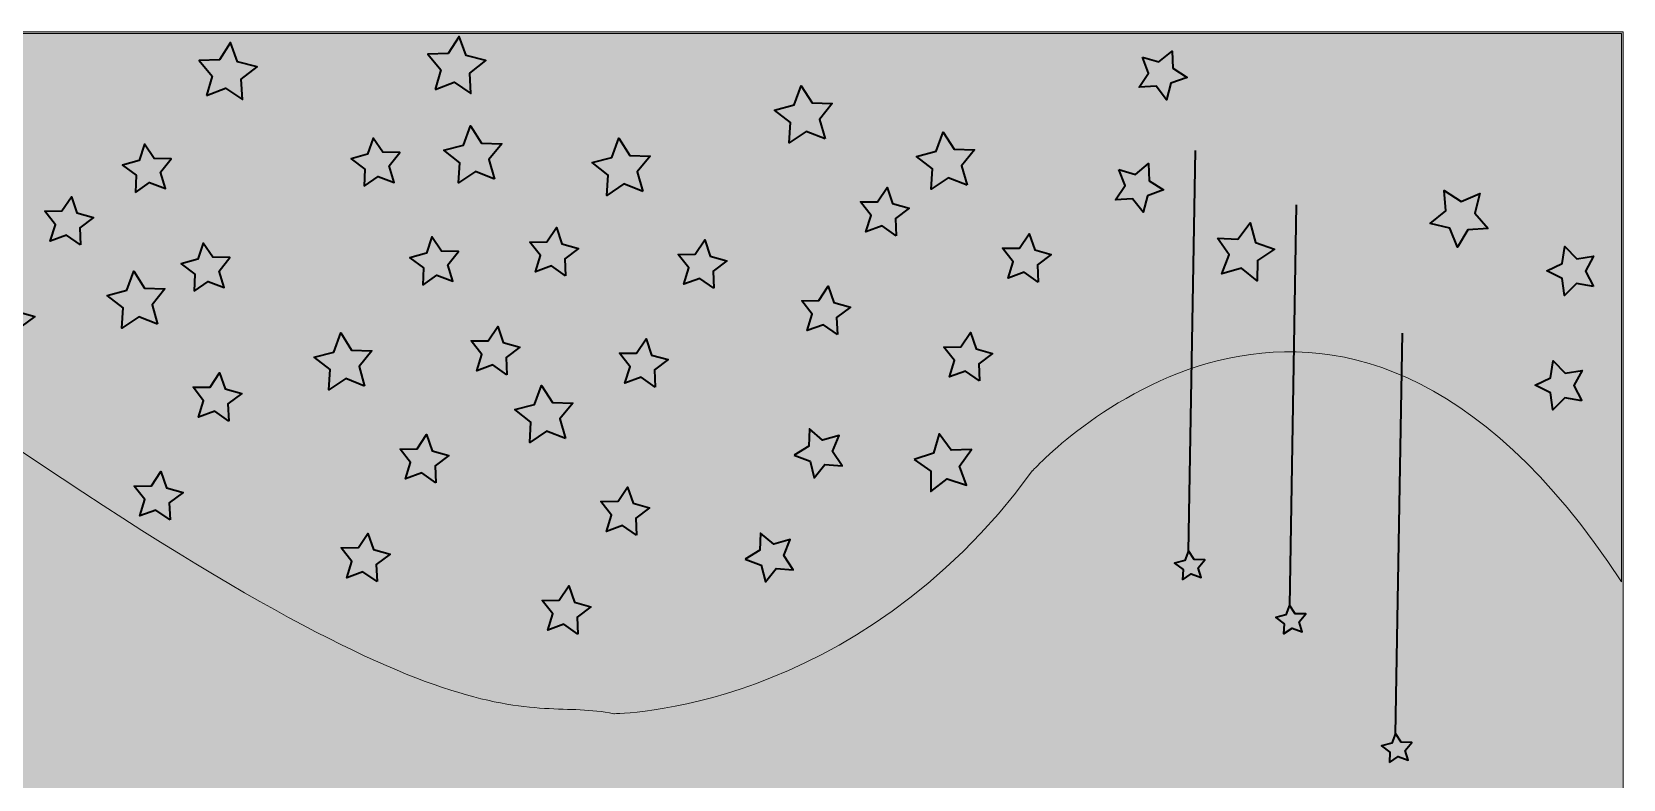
# Model space of a CAD drawing. Header units: inches. Extents: x -2 to 803, y -601 to 0.
# Drawn here: x 288 to 803, y -242 to 0 of the extents above; entities that cross this region are included whole.
import ezdxf

# ---------------------------------------------------------------- set-up
doc = ezdxf.new("R2010")
doc.units = ezdxf.units.IN
doc.header["$MEASUREMENT"] = 0
for name, color, linetype in [('rec', 7, 'Continuous'), ('sk', 7, 'Continuous'), ('stars', 7, 'Continuous')]:
    doc.layers.add(name, color=color, linetype=linetype)

# ---------------------------------------------------------------- blocks, each defined once
blk = doc.blocks.new('block 7')
at = {"layer": 'stars', "true_color": 0xfff81f}
h = blk.add_hatch(color=2, dxfattribs=at)
h.dxf.hatch_style = 2
h.paths.add_polyline_path([(693.06, -194.94), (695.88, -193.05), (699.08, -194.25), (698.11, -191.06), (700.27, -188.47), (696.85, -188.38), (694.98, -185.58), (693.83, -188.72), (690.53, -189.57), (693.24, -191.61)])
at = {"layer": 'stars', "color": 7, "lineweight": 35, "true_color": 0xffffff}
for points in [[(664.48, -38.42), (662.25, -168.27)], [(697.18, -55.99), (694.96, -185.84)], [(731.47, -97.58), (729.25, -227.43)], [(660.35, -177.37), (663.18, -175.49), (666.38, -176.69), (665.41, -173.49), (667.57, -170.91), (664.14, -170.81), (662.28, -168.02), (661.13, -171.16), (657.82, -172.01), (660.54, -174.05), (660.35, -177.37)], [(693.06, -194.94), (695.88, -193.05), (699.08, -194.25), (698.11, -191.06), (700.27, -188.47), (696.85, -188.38), (694.98, -185.58), (693.83, -188.72), (690.53, -189.57), (693.24, -191.61), (693.06, -194.94)], [(727.35, -236.53), (730.18, -234.65), (733.38, -235.85), (732.41, -232.65), (734.56, -230.06), (731.14, -229.97), (729.27, -227.17), (728.13, -230.31), (724.82, -231.17), (727.53, -233.2), (727.35, -236.53)]]:
    blk.add_lwpolyline(points, dxfattribs=at)
blk = doc.blocks.new('block 5')
at = {"layer": 'stars'}
blk.add_blockref('block 7', (0, 0), dxfattribs=at)
blk = doc.blocks.new('block 9')
at = {"layer": 'stars', "color": 7, "lineweight": 35, "true_color": 0xffffff}
for points in [[(395.67, -114.67), (389.54, -112.26), (384.08, -115.94), (384.48, -109.37), (379.29, -105.32), (385.67, -103.67), (387.92, -97.48), (391.46, -103.03), (398.03, -103.26), (393.85, -108.34), (395.67, -114.67)], [(418.67, -146), (414.13, -142.81), (408.93, -144.74), (410.56, -139.44), (407.12, -135.08), (412.67, -135), (415.74, -130.38), (417.54, -135.63), (422.88, -137.13), (418.44, -140.46), (418.67, -146)], [(399.67, -178), (395.13, -174.81), (389.93, -176.74), (391.56, -171.44), (388.12, -167.08), (393.67, -167), (396.74, -162.38), (398.54, -167.63), (403.88, -169.13), (399.44, -172.46), (399.67, -178)]]:
    blk.add_lwpolyline(points, dxfattribs=at)
blk = doc.blocks.new('block 10')
at = {"layer": 'stars', "color": 7, "lineweight": 35, "true_color": 0xffffff}
for points in [[(280.67, -37.67), (274.54, -35.26), (269.08, -38.94), (269.48, -32.37), (264.29, -28.32), (270.67, -26.67), (272.92, -20.48), (276.46, -26.03), (283.03, -26.26), (278.85, -31.34), (280.67, -37.67)], [(303.67, -69), (299.13, -65.81), (293.93, -67.74), (295.56, -62.44), (292.12, -58.08), (297.67, -58), (300.74, -53.38), (302.54, -58.63), (307.88, -60.13), (303.44, -63.46), (303.67, -69)], [(284.67, -101), (280.13, -97.81), (274.93, -99.74), (276.56, -94.44), (273.12, -90.08), (278.67, -90), (281.74, -85.38), (283.54, -90.63), (288.88, -92.13), (284.44, -95.46), (284.67, -101)]]:
    blk.add_lwpolyline(points, dxfattribs=at)
blk = doc.blocks.new('block 11')
at = {"layer": 'stars', "color": 7, "lineweight": 35, "true_color": 0xffffff}
for points in [[(544.67, -34.67), (538.54, -32.26), (533.08, -35.94), (533.48, -29.37), (528.29, -25.32), (534.67, -23.67), (536.92, -17.48), (540.46, -23.03), (547.03, -23.26), (542.85, -28.34), (544.67, -34.67)], [(567.67, -66), (563.13, -62.81), (557.93, -64.74), (559.56, -59.44), (556.12, -55.08), (561.67, -55), (564.74, -50.38), (566.54, -55.63), (571.88, -57.13), (567.44, -60.46), (567.67, -66)], [(548.67, -98), (544.13, -94.81), (538.93, -96.74), (540.56, -91.44), (537.12, -87.08), (542.67, -87), (545.74, -82.38), (547.54, -87.63), (552.88, -89.13), (548.44, -92.46), (548.67, -98)]]:
    blk.add_lwpolyline(points, dxfattribs=at)
blk = doc.blocks.new('block 12')
at = {"layer": 'stars', "color": 7, "lineweight": 35, "true_color": 0xffffff}
for points in [[(437.67, -47.67), (431.54, -45.26), (426.08, -48.94), (426.48, -42.37), (421.29, -38.32), (427.67, -36.67), (429.92, -30.48), (433.46, -36.03), (440.03, -36.26), (435.85, -41.34), (437.67, -47.67)], [(460.67, -79), (456.13, -75.81), (450.93, -77.74), (452.56, -72.44), (449.12, -68.08), (454.67, -68), (457.74, -63.38), (459.54, -68.63), (464.88, -70.13), (460.44, -73.46), (460.67, -79)], [(441.67, -111), (437.13, -107.81), (431.93, -109.74), (433.56, -104.44), (430.12, -100.08), (435.67, -100), (438.74, -95.38), (440.54, -100.63), (445.88, -102.13), (441.44, -105.46), (441.67, -111)]]:
    blk.add_lwpolyline(points, dxfattribs=at)
blk = doc.blocks.new('block 13')
at = {"layer": 'stars', "color": 7, "lineweight": 35, "true_color": 0xffffff}
for points in [[(590.67, -49.67), (584.54, -47.26), (579.08, -50.94), (579.48, -44.37), (574.29, -40.32), (580.67, -38.67), (582.92, -32.48), (586.46, -38.03), (593.03, -38.26), (588.85, -43.34), (590.67, -49.67)], [(613.67, -81), (609.13, -77.81), (603.93, -79.74), (605.56, -74.44), (602.12, -70.08), (607.67, -70), (610.74, -65.38), (612.54, -70.63), (617.88, -72.13), (613.44, -75.46), (613.67, -81)], [(594.67, -113), (590.13, -109.81), (584.93, -111.74), (586.56, -106.44), (583.12, -102.08), (588.67, -102), (591.74, -97.38), (593.54, -102.63), (598.88, -104.13), (594.44, -107.46), (594.67, -113)]]:
    blk.add_lwpolyline(points, dxfattribs=at)
blk = doc.blocks.new('block 14')
at = {"layer": 'stars', "color": 7, "lineweight": 35, "true_color": 0xffffff}
for points in [[(328.67, -94.67), (322.54, -92.26), (317.08, -95.94), (317.48, -89.37), (312.29, -85.32), (318.67, -83.67), (320.92, -77.48), (324.46, -83.03), (331.03, -83.26), (326.85, -88.34), (328.67, -94.67)], [(351.67, -126), (347.13, -122.81), (341.93, -124.74), (343.56, -119.44), (340.12, -115.08), (345.67, -115), (348.74, -110.38), (350.54, -115.63), (355.88, -117.13), (351.44, -120.46), (351.67, -126)], [(332.67, -158), (328.13, -154.81), (322.93, -156.74), (324.56, -151.44), (321.12, -147.08), (326.67, -147), (329.74, -142.38), (331.54, -147.63), (336.88, -149.13), (332.44, -152.46), (332.67, -158)]]:
    blk.add_lwpolyline(points, dxfattribs=at)
blk = doc.blocks.new('block 16')
at = {"layer": 'stars', "color": 7, "lineweight": 35, "true_color": 0xffffff}
for points in [[(395.67, -114.67), (389.54, -112.26), (384.08, -115.94), (384.48, -109.37), (379.29, -105.32), (385.67, -103.67), (387.92, -97.48), (391.46, -103.03), (398.03, -103.26), (393.85, -108.34), (395.67, -114.67)], [(418.67, -146), (414.13, -142.81), (408.93, -144.74), (410.56, -139.44), (407.12, -135.08), (412.67, -135), (415.74, -130.38), (417.54, -135.63), (422.88, -137.13), (418.44, -140.46), (418.67, -146)], [(399.67, -178), (395.13, -174.81), (389.93, -176.74), (391.56, -171.44), (388.12, -167.08), (393.67, -167), (396.74, -162.38), (398.54, -167.63), (403.88, -169.13), (399.44, -172.46), (399.67, -178)]]:
    blk.add_lwpolyline(points, dxfattribs=at)
blk = doc.blocks.new('block 17')
at = {"layer": 'stars', "color": 7, "lineweight": 35, "true_color": 0xffffff}
for points in [[(460.67, -131.67), (454.54, -129.26), (449.08, -132.94), (449.48, -126.37), (444.29, -122.32), (450.67, -120.67), (452.92, -114.48), (456.46, -120.03), (463.03, -120.26), (458.85, -125.34), (460.67, -131.67)], [(483.67, -163), (479.13, -159.81), (473.93, -161.74), (475.56, -156.44), (472.12, -152.08), (477.67, -152), (480.74, -147.38), (482.54, -152.63), (487.88, -154.13), (483.44, -157.46), (483.67, -163)], [(464.67, -195), (460.13, -191.81), (454.93, -193.74), (456.56, -188.44), (453.12, -184.08), (458.67, -184), (461.74, -179.38), (463.54, -184.63), (468.88, -186.13), (464.44, -189.46), (464.67, -195)]]:
    blk.add_lwpolyline(points, dxfattribs=at)
blk = doc.blocks.new('block 18')
at = {"layer": 'stars', "color": 7, "lineweight": 35, "true_color": 0xffffff}
for points in [[(344.51, -20.67), (350.63, -18.26), (356.09, -21.94), (355.69, -15.37), (360.88, -11.32), (354.51, -9.67), (352.26, -3.48), (348.72, -9.03), (342.14, -9.26), (346.32, -14.34), (344.51, -20.67)], [(321.51, -52), (326.04, -48.81), (331.24, -50.74), (329.61, -45.44), (333.05, -41.08), (327.51, -41), (324.43, -36.38), (322.64, -41.63), (317.29, -43.13), (321.73, -46.46), (321.51, -52)], [(340.51, -84), (345.04, -80.81), (350.24, -82.74), (348.61, -77.44), (352.05, -73.08), (346.51, -73), (343.43, -68.38), (341.64, -73.63), (336.29, -75.13), (340.73, -78.46), (340.51, -84)]]:
    blk.add_lwpolyline(points, dxfattribs=at)
blk = doc.blocks.new('block 19')
at = {"layer": 'stars', "color": 7, "lineweight": 35, "true_color": 0xffffff}
for points in [[(418.51, -18.67), (424.63, -16.26), (430.09, -19.94), (429.69, -13.37), (434.88, -9.32), (428.51, -7.67), (426.26, -1.48), (422.72, -7.03), (416.14, -7.26), (420.32, -12.34), (418.51, -18.67)], [(395.51, -50), (400.04, -46.81), (405.24, -48.74), (403.61, -43.44), (407.05, -39.08), (401.51, -39), (398.43, -34.38), (396.64, -39.63), (391.29, -41.13), (395.73, -44.46), (395.51, -50)], [(414.51, -82), (419.04, -78.81), (424.24, -80.74), (422.61, -75.44), (426.05, -71.08), (420.51, -71), (417.43, -66.38), (415.64, -71.63), (410.29, -73.13), (414.73, -76.46), (414.51, -82)]]:
    blk.add_lwpolyline(points, dxfattribs=at)
blk = doc.blocks.new('block 20')
at = {"layer": 'stars', "color": 7, "lineweight": 35, "true_color": 0xffffff}
for points in [[(534.67, -137.05), (539.85, -139.01), (541.18, -144.4), (544.65, -140.07), (550.18, -140.48), (547.14, -135.84), (549.23, -130.7), (543.88, -132.16), (539.64, -128.58), (539.38, -134.12), (534.67, -137.05)], [(573.51, -138.49), (578.94, -142.2), (578.96, -148.79), (584.17, -144.77), (590.43, -146.78), (588.22, -140.59), (592.08, -135.25), (585.5, -135.44), (581.62, -130.12), (579.76, -136.44), (573.51, -138.49)], [(518.86, -170.74), (524.04, -172.7), (525.37, -178.09), (528.84, -173.76), (534.37, -174.17), (531.33, -169.53), (533.42, -164.39), (528.07, -165.85), (523.83, -162.27), (523.57, -167.81), (518.86, -170.74)]]:
    blk.add_lwpolyline(points, dxfattribs=at)
blk = doc.blocks.new('block 21')
at = {"layer": 'stars', "color": 7, "lineweight": 35, "true_color": 0xffffff}
for points in [[(485.67, -51.67), (479.54, -49.26), (474.08, -52.94), (474.48, -46.37), (469.29, -42.32), (475.67, -40.67), (477.92, -34.48), (481.46, -40.03), (488.03, -40.26), (483.85, -45.34), (485.67, -51.67)], [(508.67, -83), (504.13, -79.81), (498.93, -81.74), (500.56, -76.44), (497.12, -72.08), (502.67, -72), (505.74, -67.38), (507.54, -72.63), (512.88, -74.13), (508.44, -77.46), (508.67, -83)], [(489.67, -115), (485.13, -111.81), (479.93, -113.74), (481.56, -108.44), (478.12, -104.08), (483.67, -104), (486.74, -99.38), (488.54, -104.63), (493.88, -106.13), (489.44, -109.46), (489.67, -115)]]:
    blk.add_lwpolyline(points, dxfattribs=at)
blk = doc.blocks.new('block 23')
at = {"layer": 'stars', "color": 7, "lineweight": 35, "true_color": 0xffffff}
for points in [[(647.42, -8.18), (652.74, -9.74), (657.04, -6.23), (657.21, -11.78), (661.87, -14.78), (656.65, -16.65), (655.23, -22.02), (651.84, -17.63), (646.3, -17.94), (649.42, -13.36), (647.42, -8.18)], [(639.78, -44.61), (645.11, -46.16), (649.4, -42.66), (649.57, -48.2), (654.24, -51.21), (649.01, -53.08), (647.6, -58.44), (644.2, -54.05), (638.66, -54.36), (641.79, -49.78), (639.78, -44.61)], [(671.67, -66.83), (678.25, -67.12), (682.22, -61.88), (683.97, -68.22), (690.19, -70.38), (684.69, -74), (684.56, -80.58), (679.42, -76.48), (673.12, -78.39), (675.44, -72.23), (671.67, -66.83)]]:
    blk.add_lwpolyline(points, dxfattribs=at)
blk = doc.blocks.new('block 24')
at = {"layer": 'stars', "color": 7, "lineweight": 35, "true_color": 0xffffff}
for points in [[(759.31, -63.7), (752.74, -64.09), (749.34, -69.73), (746.94, -63.6), (740.53, -62.11), (745.61, -57.93), (745.05, -51.37), (750.59, -54.92), (756.65, -52.35), (755, -58.72), (759.31, -63.7)], [(793.37, -82.43), (787.91, -81.45), (784, -85.39), (783.25, -79.89), (778.3, -77.39), (783.29, -74.98), (784.14, -69.5), (787.98, -73.5), (793.45, -72.61), (790.83, -77.5), (793.37, -82.43)], [(789.61, -119.46), (784.15, -118.47), (780.24, -122.41), (779.49, -116.92), (774.54, -114.42), (779.53, -112.01), (780.38, -106.52), (784.22, -110.53), (789.69, -109.64), (787.07, -114.53), (789.61, -119.46)]]:
    blk.add_lwpolyline(points, dxfattribs=at)

msp = doc.modelspace()

# ---------------------------------------------------------------- hatches: boundary and pattern name
at = {"layer": 'rec', "true_color": 0xff7bac}
h = msp.add_hatch(color=241, dxfattribs=at)
h.dxf.hatch_style = 2
h.paths.add_polyline_path([(803, -601), (0, -601), (0, 0), (803, 0)])
at = {"layer": 'sk', "true_color": 0xff7bac}
h = msp.add_hatch(color=241, dxfattribs=at)
h.dxf.hatch_style = 2
edge = h.paths.add_edge_path()
edge.add_spline(control_points=[(-1.75, -139.71), (-1.75, -139.71), (138.33, -33.43), (260.74, -119.28), (430.16, -238.1), (446.54, -214.63), (476.29, -220.75), (476.29, -220.75), (554.31, -220.75), (611.77, -142.18), (611.77, -142.18), (708.91, -34.87), (802.42, -178.05), (802.42, -178.05), (802.42, -0.5), (802.42, -0.5), (802.42, -0.5), (-1.5, -0.5), (-1.5, -0.5), (-1.5, -0.5), (-1.75, -139.71), (-1.75, -139.71)], knot_values=[0, 0, 0, 0, 1, 1, 1, 2, 2, 2, 3, 3, 3, 4, 4, 4, 5, 5, 5, 6, 6, 6, 7, 7, 7, 7], degree=3, periodic=1)

# ---------------------------------------------------------------- linework, layer by layer
at = {"layer": 'rec', "lineweight": 0}
msp.add_lwpolyline([(803, -601), (0, -601), (0, 0), (803, 0), (803, -601)], dxfattribs=at)
at = {"layer": 'sk', "lineweight": 0}
msp.add_open_spline([(-1.75, -139.71), (-1.75, -139.71), (138.33, -33.43), (260.74, -119.28), (430.16, -238.1), (446.54, -214.63), (476.29, -220.75), (476.29, -220.75), (554.31, -220.75), (611.77, -142.18), (611.77, -142.18), (708.91, -34.87), (802.42, -178.05), (802.42, -178.05), (802.42, -0.5), (802.42, -0.5), (802.42, -0.5), (-1.5, -0.5), (-1.5, -0.5), (-1.5, -0.5), (-1.75, -139.71), (-1.75, -139.71)], degree=3, knots=[0, 0, 0, 0, 1, 1, 1, 2, 2, 2, 3, 3, 3, 4, 4, 4, 5, 5, 5, 6, 6, 6, 7, 7, 7, 7], dxfattribs=at)

# ---------------------------------------------------------------- block references
at = {"layer": 'stars'}
for name in ['block 18', 'block 19', 'block 23', 'block 10', 'block 11', 'block 12', 'block 5', 'block 21', 'block 13', 'block 24', 'block 14', 'block 9', 'block 16', 'block 17', 'block 20']:
    msp.add_blockref(name, (0, 0), dxfattribs=at)

doc.saveas('drawing.dxf')
